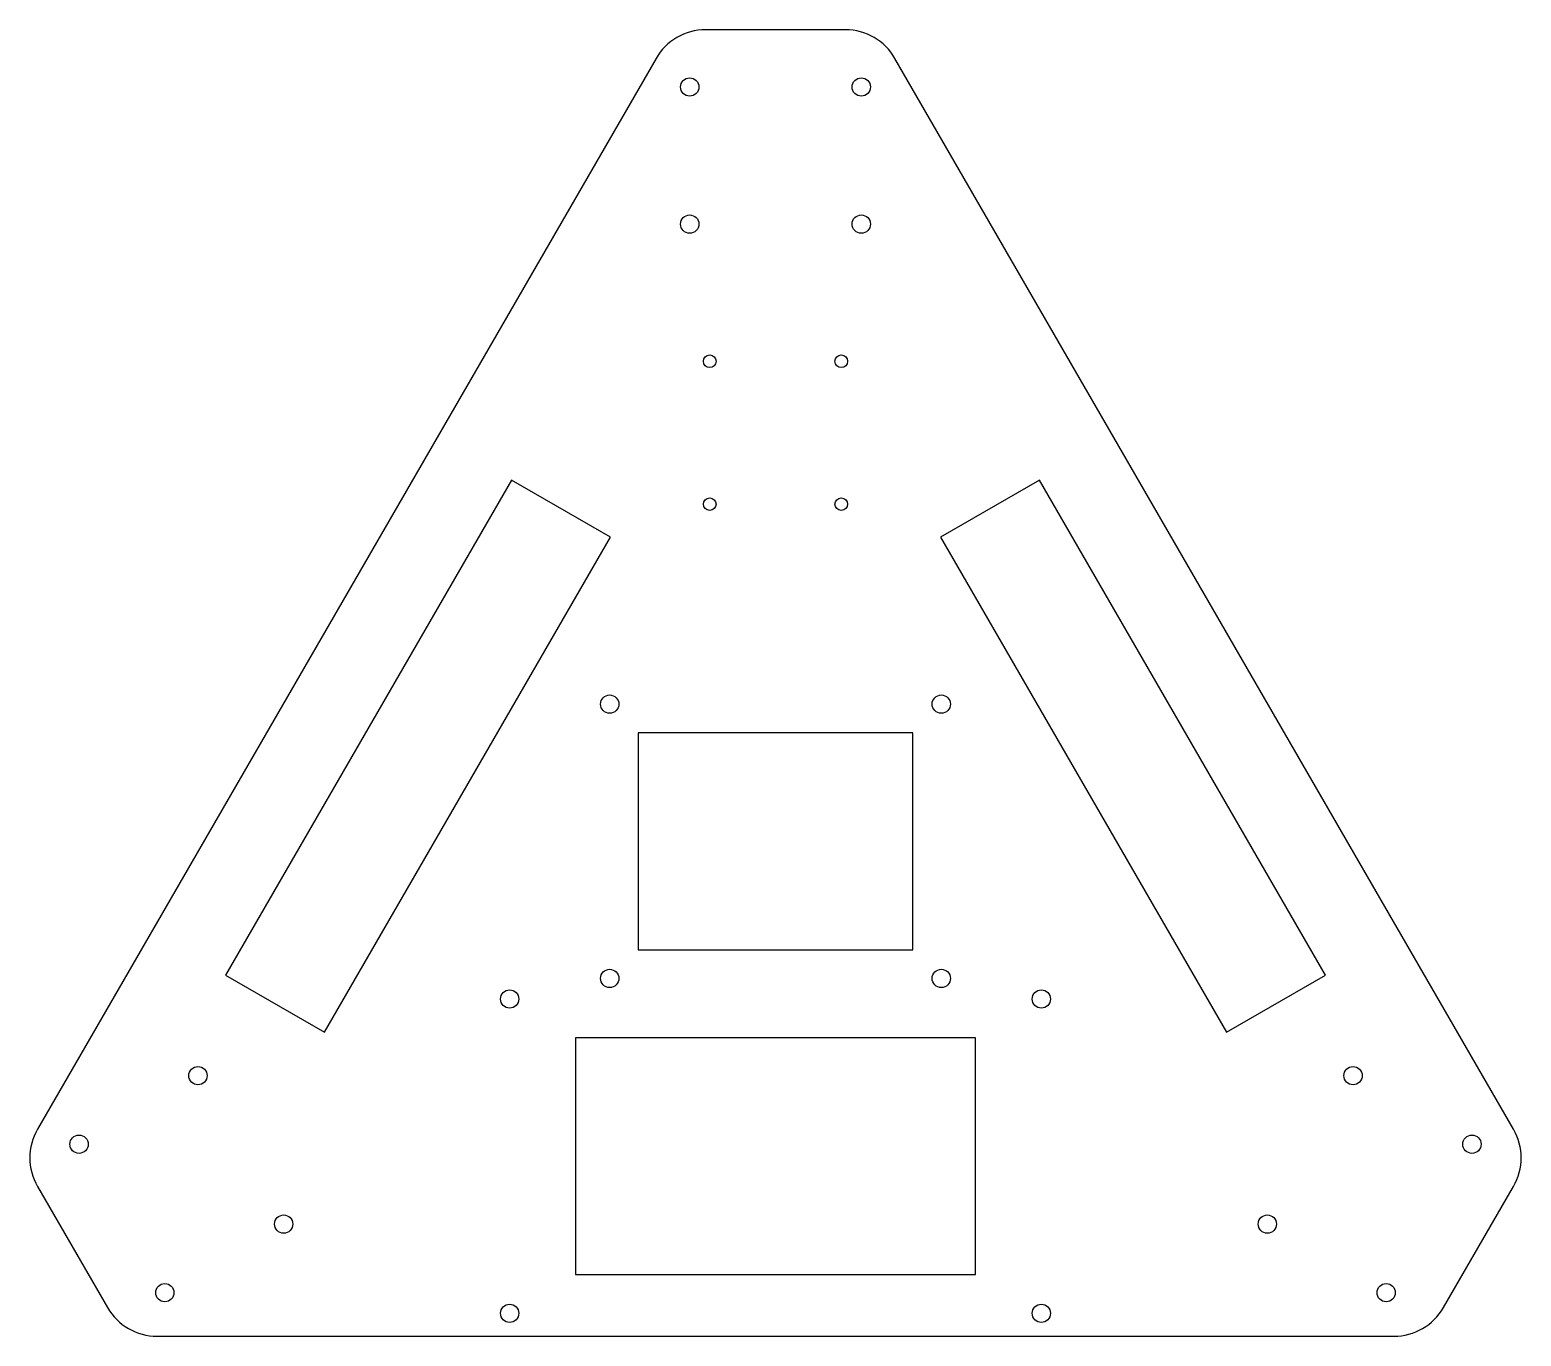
# Model space of a CAD drawing. Header units: millimetres. Extents: x -130 to 130, y -87 to 142.
import ezdxf

# ---------------------------------------------------------------- set-up
doc = ezdxf.new("R2010")
doc.units = ezdxf.units.MM

msp = doc.modelspace()

# ---------------------------------------------------------------- linework, layer by layer
at = {"color": 7, "linetype": 'Continuous', "lineweight": 25}
for p, q in [((12.24, 142), (-12.24, 142)), ((-20.9, 137), (-129.1, -50.4)), ((129.1, -50.4), (20.9, 137)), ((-46.19, 63.21), (-96.19, -23.4)), ((-28.87, 53.21), (-46.19, 63.21)), ((46.19, 63.21), (28.87, 53.21)), ((96.19, -23.4), (46.19, 63.21)), ((-78.87, -33.4), (-28.87, 53.21)), ((28.87, 53.21), (78.87, -33.4)), ((24, 19), (-24, 19)), ((-24, 19), (-24, -19)), ((24, -19), (24, 19)), ((-24, -19), (24, -19)), ((-96.19, -23.4), (-78.87, -33.4)), ((78.87, -33.4), (96.19, -23.4)), ((-35, -34.4), (-35, -75.8)), ((35, -34.4), (-35, -34.4)), ((35, -75.8), (35, -34.4)), ((-129.1, -60.4), (-116.85, -81.6)), ((116.85, -81.6), (129.1, -60.4)), ((-35, -75.8), (35, -75.8)), ((-108.19, -86.6), (108.19, -86.6))]:
    msp.add_line(p, q, dxfattribs=at)
for centre, radius in [((-15, 132), 1.6), ((15, 132), 1.6), ((-15, 108), 1.6), ((15, 108), 1.6), ((-11.5, 84), 1.1), ((11.5, 84), 1.1), ((-11.5, 59), 1.1), ((11.5, 59), 1.1), ((-29, 24), 1.6), ((29, 24), 1.6), ((-29, -24), 1.6), ((29, -24), 1.6), ((-46.5, -27.6), 1.6), ((46.5, -27.6), 1.6), ((-101.03, -41.01), 1.6), ((101.03, -41.01), 1.6), ((-121.82, -53.01), 1.6), ((121.82, -53.01), 1.6), ((-86.03, -66.99), 1.6), ((86.03, -66.99), 1.6), ((-106.82, -78.99), 1.6), ((106.82, -78.99), 1.6), ((-46.5, -82.6), 1.6), ((46.5, -82.6), 1.6)]:
    msp.add_circle(centre, radius, dxfattribs=at)
for centre, start, end in [((-12.24, 132), 90, 150), ((12.24, 132), 30, 90), ((-120.44, -55.4), 150, 210), ((120.44, -55.4), 330, 30), ((-108.19, -76.6), 210, 270), ((108.19, -76.6), 270, 330)]:
    msp.add_arc(centre, 10, start, end, dxfattribs=at)

doc.saveas('drawing.dxf')
